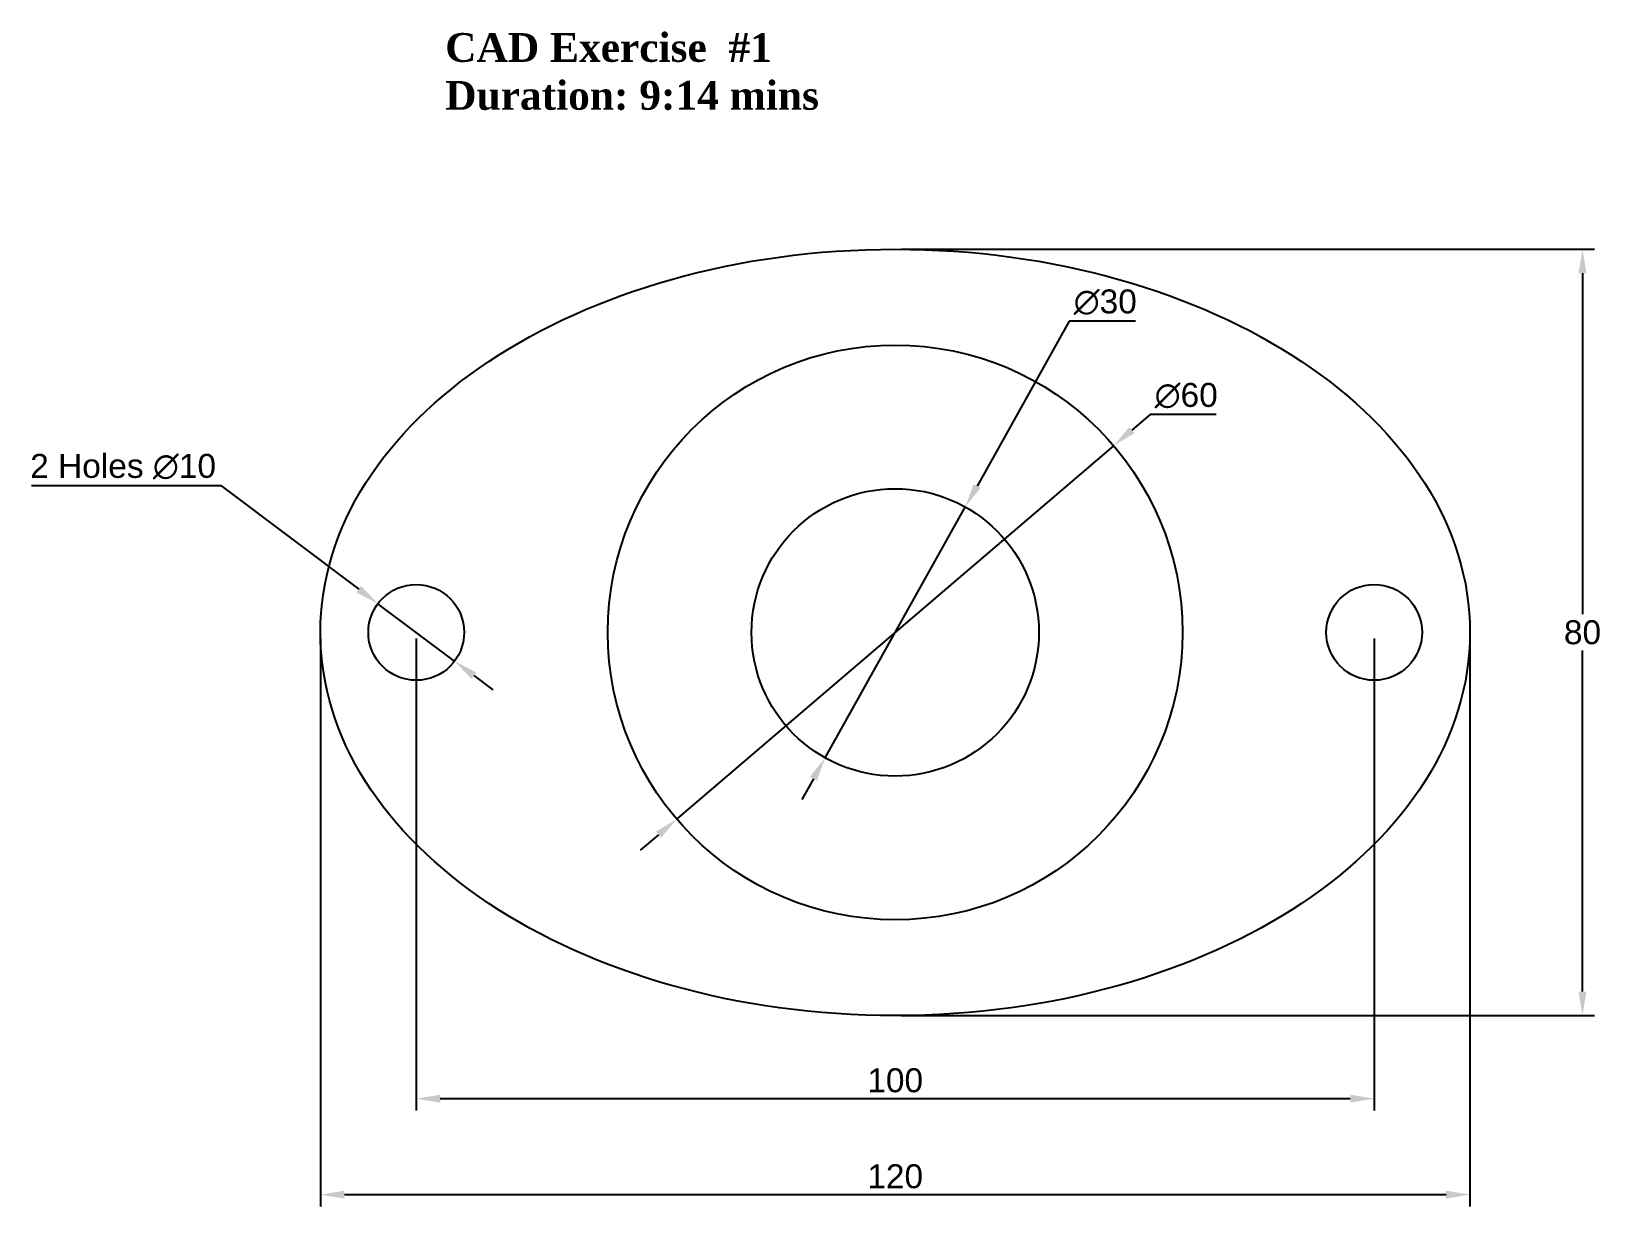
# Model space of a CAD drawing. Header units: millimetres. Extents: x -90 to 74, y -60 to 63.
import ezdxf

# ---------------------------------------------------------------- set-up
doc = ezdxf.new("R2010")
doc.units = ezdxf.units.MM
doc.styles.get("Standard").update_dxf_attribs({"font": 'arial.ttf'})
doc.dimstyles.new('ISO-25', dxfattribs={"dimtxt": 2.5, "dimasz": 2.5, "dimexe": 1.25, "dimexo": 0.625, "dimtad": 1, "dimtih": 1, "dimtoh": 1, "dimtxsty": 'Standard', "dimcen": 2.5, "dimadec": 0, "dimazin": 0, "dimtfac": 1, "dimtmove": 0, "dimatfit": 3, "dimfxl": 1, "dimarcsym": 0})

# ---------------------------------------------------------------- blocks, each defined once
blk = doc.blocks.new('*D2')
at = {"color": 0, "lineweight": -2, "transparency": 16777216}
for p, q in [((18.16, 32.5), (8.54, 15.28)), ((25.08, 32.5), (18.16, 32.5)), ((-7.32, -13.09), (7.32, 13.09)), ((-8.54, -15.28), (-9.75, -17.46))]:
    blk.add_line(p, q, dxfattribs=at)
at = {"color": 0, "transparency": 16777216}
for points in [[(8.17, 15.48), (8.9, 15.07), (7.32, 13.09)], [(-8.9, -15.07), (-8.17, -15.48), (-7.32, -13.09)]]:
    blk.add_solid(points, dxfattribs=at)
at = {"layer": 'Defpoints', "color": 0, "transparency": 16777216}
for p in [(7.32, 13.09), (-7.32, -13.09)]:
    blk.add_point(p, dxfattribs=at)
at = {"color": 0, "transparency": 16777216, "insert": (21.93, 34.47), "char_height": 2.5, "attachment_point": 5}
blk.add_mtext('∅30', dxfattribs=at)
blk = doc.blocks.new('*D3')
at = {"color": 0, "lineweight": -2, "transparency": 16777216}
for p, q in [((26.61, 22.74), (24.71, 21.12)), ((33.52, 22.74), (26.61, 22.74)), ((-22.81, -19.49), (22.81, 19.49)), ((-24.71, -21.12), (-26.61, -22.74))]:
    blk.add_line(p, q, dxfattribs=at)
at = {"color": 0, "transparency": 16777216}
for points in [[(24.43, 21.43), (24.98, 20.8), (22.81, 19.49)], [(-24.98, -20.8), (-24.43, -21.43), (-22.81, -19.49)]]:
    blk.add_solid(points, dxfattribs=at)
at = {"layer": 'Defpoints', "color": 0, "transparency": 16777216}
for p in [(22.81, 19.49), (-22.81, -19.49)]:
    blk.add_point(p, dxfattribs=at)
at = {"color": 0, "transparency": 16777216, "insert": (30.38, 24.71), "char_height": 2.5, "attachment_point": 5}
blk.add_mtext('∅60', dxfattribs=at)
blk = doc.blocks.new('*D4')
at = {"color": 0, "lineweight": -2, "transparency": 16777216}
for p, q in [((-90.18, 15.33), (-70.41, 15.33)), ((-70.41, 15.33), (-56, 4.5)), ((-46, -3), (-54, 3)), ((-44, -4.5), (-42, -6.01))]:
    blk.add_line(p, q, dxfattribs=at)
at = {"color": 0, "transparency": 16777216}
for points in [[(-55.75, 4.84), (-56.25, 4.17), (-54, 3)], [(-43.75, -4.17), (-44.25, -4.84), (-46, -3)]]:
    blk.add_solid(points, dxfattribs=at)
at = {"layer": 'Defpoints', "color": 0, "transparency": 16777216}
for p in [(-54, 3), (-46, -3)]:
    blk.add_point(p, dxfattribs=at)
at = {"color": 0, "transparency": 16777216, "insert": (-80.6, 17.3), "char_height": 2.5, "attachment_point": 5}
blk.add_mtext('2 Holes ∅10', dxfattribs=at)
blk = doc.blocks.new('*D5')
at = {"color": 0, "lineweight": -2, "transparency": 16777216}
for p, q in [((0.62, 40), (73, 40)), ((71.75, 37.5), (71.75, 1.9)), ((71.75, -37.5), (71.75, -1.9)), ((0.62, -40), (73, -40))]:
    blk.add_line(p, q, dxfattribs=at)
at = {"color": 0, "transparency": 16777216}
for points in [[(71.33, 37.5), (72.16, 37.5), (71.75, 40)], [(71.33, -37.5), (72.16, -37.5), (71.75, -40)]]:
    blk.add_solid(points, dxfattribs=at)
at = {"layer": 'Defpoints', "color": 0, "transparency": 16777216}
for p in [(0, 40), (0, -40), (71.75, -40)]:
    blk.add_point(p, dxfattribs=at)
at = {"color": 0, "transparency": 16777216, "insert": (71.75, 0), "char_height": 2.5, "attachment_point": 5}
blk.add_mtext('80', dxfattribs=at)
blk = doc.blocks.new('*D6')
at = {"color": 0, "lineweight": -2, "transparency": 16777216}
for p, q in [((-50, -0.62), (-50, -49.92)), ((50, -0.62), (50, -49.92)), ((-47.5, -48.67), (47.5, -48.67))]:
    blk.add_line(p, q, dxfattribs=at)
at = {"color": 0, "transparency": 16777216}
for points in [[(-47.5, -48.26), (-47.5, -49.09), (-50, -48.67)], [(47.5, -48.26), (47.5, -49.09), (50, -48.67)]]:
    blk.add_solid(points, dxfattribs=at)
at = {"layer": 'Defpoints', "color": 0, "transparency": 16777216}
for p in [(-50, 0), (50, 0), (50, -48.67)]:
    blk.add_point(p, dxfattribs=at)
at = {"color": 0, "transparency": 16777216, "insert": (0, -46.77), "char_height": 2.5, "attachment_point": 5}
blk.add_mtext('100', dxfattribs=at)
blk = doc.blocks.new('*D7')
at = {"color": 0, "lineweight": -2, "transparency": 16777216}
for p, q in [((-60, -0.62), (-60, -59.94)), ((60, -0.62), (60, -59.94)), ((-57.5, -58.69), (57.5, -58.69))]:
    blk.add_line(p, q, dxfattribs=at)
at = {"color": 0, "transparency": 16777216}
for points in [[(-57.5, -58.28), (-57.5, -59.11), (-60, -58.69)], [(57.5, -58.28), (57.5, -59.11), (60, -58.69)]]:
    blk.add_solid(points, dxfattribs=at)
at = {"layer": 'Defpoints', "color": 0, "transparency": 16777216}
for p in [(-60, 0), (60, 0), (60, -58.69)]:
    blk.add_point(p, dxfattribs=at)
at = {"color": 0, "transparency": 16777216, "insert": (0, -56.79), "char_height": 2.5, "attachment_point": 5}
blk.add_mtext('120', dxfattribs=at)

msp = doc.modelspace()

# ---------------------------------------------------------------- linework, layer by layer
msp.add_line((-50, 0), (-50, 0))
for centre, radius in [((0, 0), 30), ((0, 0), 15), ((-50, 0), 5), ((50, 0), 5)]:
    msp.add_circle(centre, radius)
msp.add_ellipse((0, 0), major_axis=(60, 0), ratio=0.6666667)

# ---------------------------------------------------------------- texts
at = {"insert": (-46.978, 62.564), "char_height": 3, "attachment_point": 1}
msp.add_mtext_dynamic_manual_height_columns('{\\fBook Antiqua|b1|i0|c0|p18;CAD Exercise  #1\\PDuration: 9:14 mins}', width=72.48696, gutter_width=12.5, heights=[0], dxfattribs=at)

# ---------------------------------------------------------------- dimensions: what is measured, and where the dimension line sits
dim = msp.add_linear_dim(base=(71.747, -40), p1=(0, 40), p2=(0, -40), angle=90, dimstyle='ISO-25')
dim.commit()
dim.dimension.update_dxf_attribs({"geometry": '*D5', "text_midpoint": (71.747, 0)})
dim = msp.add_diameter_dim_2p(p1=(-7.316, -13.095), p2=(7.316, 13.095), dimstyle='ISO-25')
dim.commit()
dim.dimension.update_dxf_attribs({"geometry": '*D2', "text_midpoint": (21.93, 32.502), "dimtype": 163})
dim = msp.add_diameter_dim_2p(p1=(-22.805, -19.492), p2=(22.805, 19.492), dimstyle='ISO-25')
dim.commit()
dim.dimension.update_dxf_attribs({"geometry": '*D3', "text_midpoint": (30.377, 24.712)})
dim = msp.add_diameter_dim_2p(p1=(-46.002, -3.003), p2=(-53.998, 3.003), text='2 Holes <>', dimstyle='ISO-25')
dim.commit()
dim.dimension.update_dxf_attribs({"geometry": '*D4', "text_midpoint": (-80.603, 15.327), "dimtype": 163})
for base, p1, p2, picture, middle in [((60, -58.693), (-60, 0), (60, 0), '*D7', (0, -56.792)), ((50, -48.674), (-50, 0), (50, 0), '*D6', (0, -46.773))]:
    dim = msp.add_linear_dim(base=base, p1=p1, p2=p2, dimstyle='ISO-25')
    dim.commit()
    dim.dimension.update_dxf_attribs({"geometry": picture, "text_midpoint": middle})

doc.saveas('drawing.dxf')
